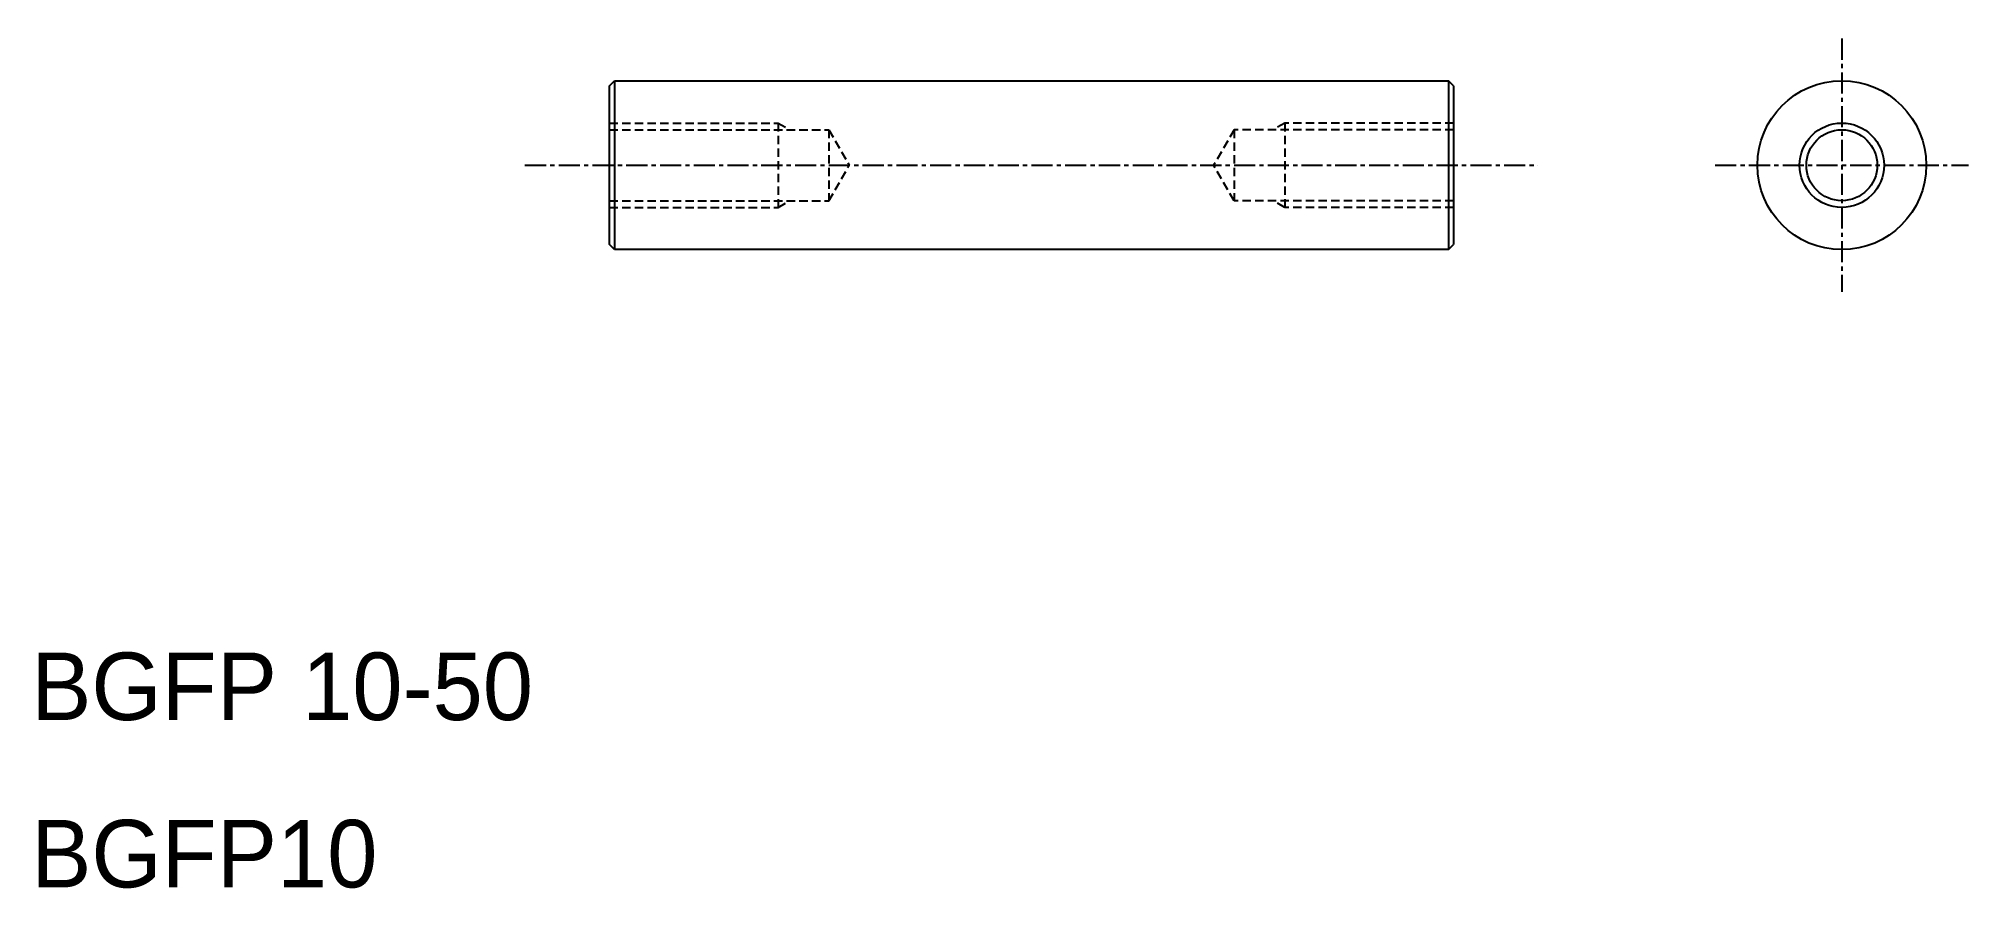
# Model space of a CAD drawing. Extents: x 47 to 161, y 40 to 90.
import ezdxf

# ---------------------------------------------------------------- set-up
doc = ezdxf.new("R2010")
doc.units = 0
doc.linetypes.add('CENTER', pattern=[2, 1.25, -0.25, 0.25, -0.25])
doc.linetypes.add('DASHED', pattern=[0.75, 0.5, -0.25])
doc.layers.get('0').update_dxf_attribs({"linetype": 'CONTINUOUS'})
doc.layers.add('CENTER', color=1, linetype='CENTER')

msp = doc.modelspace()

# ---------------------------------------------------------------- linework, layer by layer
at = {"color": 7, "linetype": 'CONTINUOUS'}
for p, q in [((80.8, 87.35), (81.1, 87.65)), ((80.8, 77.95), (80.8, 87.35)), ((81.1, 87.65), (130.5, 87.65)), ((81.1, 87.65), (81.1, 77.65)), ((130.5, 87.65), (130.5, 77.65)), ((130.8, 87.35), (130.5, 87.65)), ((130.8, 87.35), (130.8, 77.95)), ((81.1, 77.65), (80.8, 77.95)), ((130.5, 77.65), (130.8, 77.95)), ((130.5, 77.65), (81.1, 77.65))]:
    msp.add_line(p, q, dxfattribs=at)
at = {"color": 3, "linetype": 'DASHED'}
for p, q in [((80.8, 85.15), (90.8, 85.15)), ((80.8, 84.75), (93.8, 84.75)), ((90.8, 85.15), (90.8, 80.15)), ((90.8, 85.15), (91.41, 84.8)), ((93.8, 84.75), (95.01, 82.65)), ((93.8, 84.75), (93.8, 80.55)), ((117.8, 84.75), (116.59, 82.65)), ((130.8, 84.75), (117.8, 84.75)), ((117.8, 84.75), (117.8, 80.55)), ((120.8, 85.15), (120.19, 84.8)), ((130.8, 85.15), (120.8, 85.15)), ((120.8, 85.15), (120.8, 80.15)), ((93.8, 80.55), (95.01, 82.65)), ((117.8, 80.55), (116.59, 82.65)), ((80.8, 80.55), (93.8, 80.55)), ((80.8, 80.15), (90.8, 80.15)), ((90.8, 80.15), (91.41, 80.5)), ((130.8, 80.55), (117.8, 80.55)), ((120.8, 80.15), (120.19, 80.5)), ((130.8, 80.15), (120.8, 80.15))]:
    msp.add_line(p, q, dxfattribs=at)
at = {"color": 7, "linetype": 'CONTINUOUS'}
for radius in [5, 2.1]:
    msp.add_circle((153.8, 82.65), radius, dxfattribs=at)
at = {"color": 3, "linetype": 'CONTINUOUS'}
msp.add_circle((153.8, 82.65), 2.5, dxfattribs=at)
at = {"layer": 'CENTER', "color": 1, "linetype": 'CENTER'}
for p, q in [((153.8, 90.15), (153.8, 75.15)), ((75.8, 82.65), (135.8, 82.65)), ((146.3, 82.65), (161.3, 82.65))]:
    msp.add_line(p, q, dxfattribs=at)

# ---------------------------------------------------------------- texts
at = {"color": 7, "linetype": 'CONTINUOUS'}
for s, p in [('BGFP 10-50', (46.55, 49.79)), ('BGFP10', (46.55, 39.88))]:
    msp.add_text(s, height=4, dxfattribs=at).set_placement(p)

doc.saveas('drawing.dxf')
